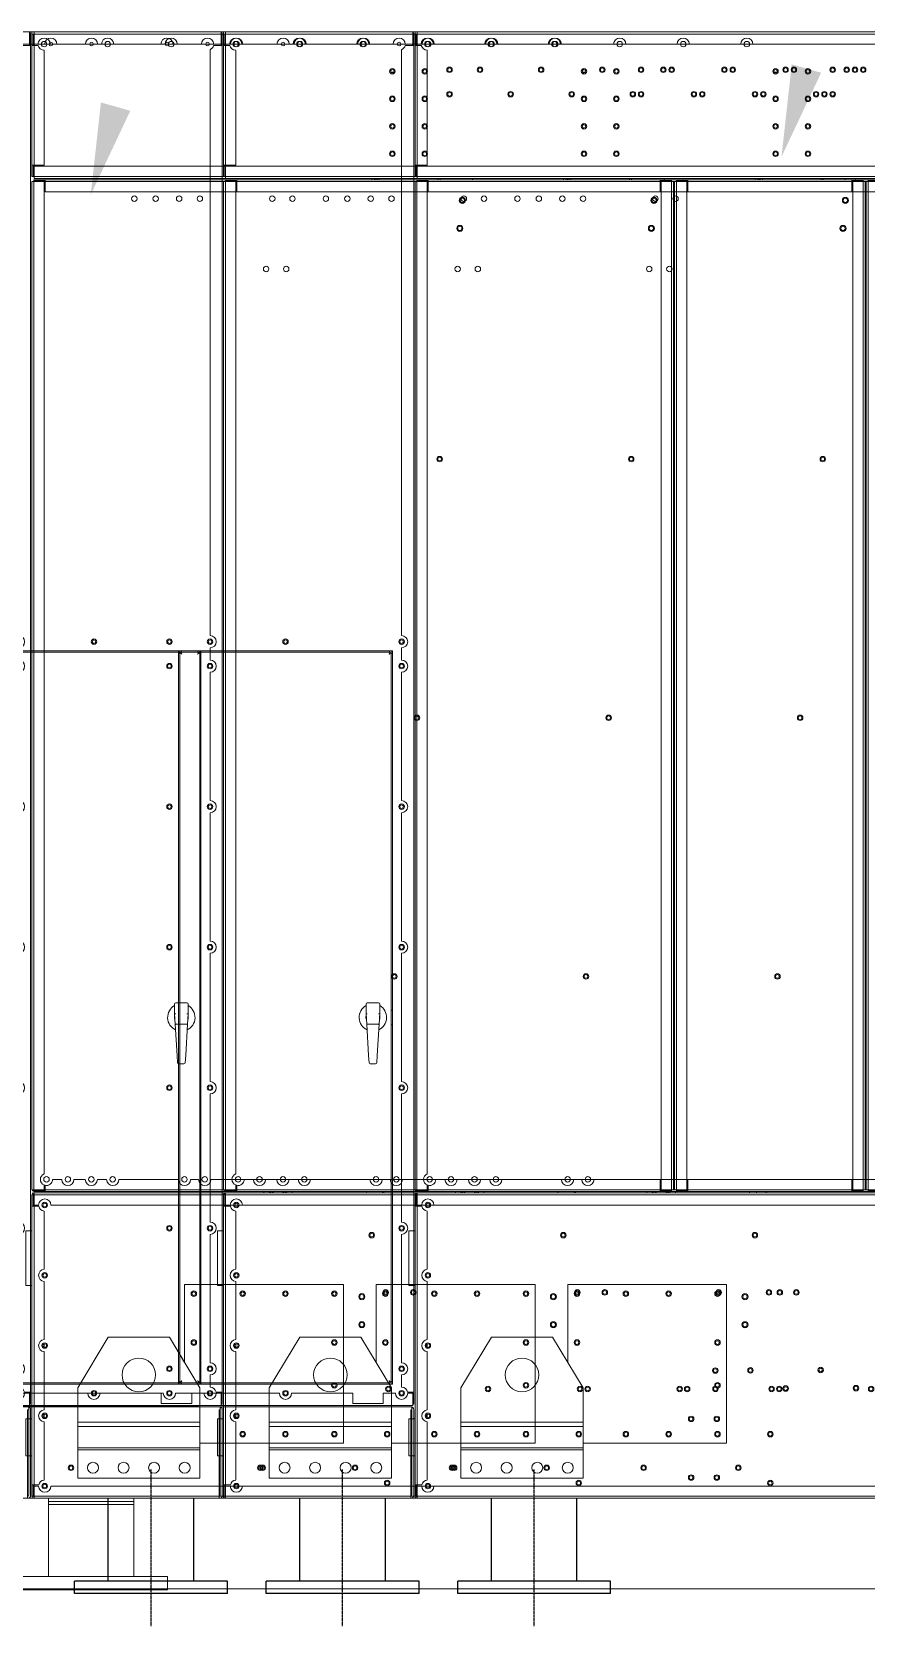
# Model space of a CAD drawing. Header units: millimetres. Extents: x -662756 to 31653, y -141394 to 22156.
# Drawn here: x -654256 to -652890, y -135669 to -133060 of the extents above; entities that cross this region are included whole.
import ezdxf

# ---------------------------------------------------------------- set-up
doc = ezdxf.new("R2010")
doc.units = ezdxf.units.MM
doc.linetypes.add('CENTER', pattern=[2, 1.25, -0.25, 0.25, -0.25])
for name, color, linetype in [('1', 1, 'CENTER'), ('3', 7, 'Continuous'), ('냉각탑_dim', 1, 'Continuous')]:
    doc.layers.add(name, color=color, linetype=linetype)

# ---------------------------------------------------------------- blocks, each defined once
blk = doc.blocks.new('1')
at = {"color": 0, "lineweight": 20}
for p, q in [((12838.8, 11343.8), (11838.8, 11343.8)), ((12842.3, 11343.8), (12838.8, 11343.8)), ((12838.8, 11340.3), (12838.8, 11343.8)), ((12831.8, 8943.8), (11838.8, 8943.8)), ((18438.8, 8795.5), (11138.8, 8795.5))]:
    blk.add_line(p, q, dxfattribs=at)
at = {"color": 7, "lineweight": 20}
for p, q in [((11840.5, 11343.8), (12835.1, 11343.8)), ((12842.3, 11343.8), (14935.3, 11343.8)), ((12842.3, 11340.3), (14935.3, 11340.3)), ((14935.3, 11323.8), (13391.8, 11323.8)), ((12816.8, 11314.6), (12816.8, 10355.8)), ((12836.8, 11321.8), (12836.8, 9117.8)), ((14935.3, 11123.8), (12842.3, 11123.8)), ((12838.8, 9448.9), (12838.8, 11098.7)), ((12841.9, 9448.9), (12841.9, 11098.7)), ((14935.3, 11107.3), (12842.3, 11107.3)), ((14935.3, 11103.8), (12842.3, 11103.8)), ((12858.8, 11098.7), (12858.8, 9475)), ((12860.4, 11101.8), (13867.2, 11101.8)), ((12860.4, 11098.7), (13867.2, 11098.7)), ((13868.8, 11098.7), (13868.8, 9448.9)), ((13885.7, 11098.7), (13885.7, 9448.9)), ((13888.8, 11098.7), (13888.8, 9448.9)), ((13890.8, 11098.7), (13890.8, 9448.9)), ((13893.9, 11098.7), (13893.9, 9448.9)), ((13910.8, 9448.9), (13910.8, 11098.7)), ((14917.2, 11101.8), (13912.4, 11101.8)), ((14917.2, 11098.7), (13912.4, 11098.7)), ((12860.4, 11081.8), (13867.2, 11081.8)), ((12451.8, 10330.8), (12451.8, 9130.8)), ((12453.8, 9134.5), (12453.8, 10327.1)), ((12799.8, 10327.1), (12799.8, 9134.5)), ((12801.8, 10330.8), (12801.8, 9130.8)), ((13867.2, 9448.9), (12860.4, 9448.9)), ((13867.2, 9445.8), (12860.4, 9445.8)), ((14917.2, 9465.8), (13912.4, 9465.8)), ((13912.4, 9448.9), (14917.2, 9448.9)), ((13912.4, 9445.8), (14917.2, 9445.8)), ((12842.3, 9443.8), (14935.3, 9443.8)), ((12842.3, 9440.3), (14935.3, 9440.3)), ((14907.8, 9423.8), (12869.8, 9423.8)), ((12835.1, 9095.8), (11840.5, 9095.8)), ((12831.6, 9093.8), (11844, 9093.8)), ((12869.8, 8963.8), (14907.8, 8963.8)), ((12814.8, 8943.8), (12125.8, 8943.8)), ((14935.3, 8947.3), (12842.3, 8947.3)), ((14935.3, 8943.8), (12842.3, 8943.8))]:
    blk.add_line(p, q, dxfattribs=at)
at = {"color": 7, "lineweight": 20, "ltscale": 0.141667}
for p, q in [((12062.8, 11323.8), (12232.8, 11323.8)), ((12252.8, 11323.8), (12422.8, 11323.8)), ((12442.8, 11323.8), (12612.8, 11323.8)), ((12632.8, 11323.8), (12802.8, 11323.8)), ((12616.8, 9115.8), (12446.8, 9115.8))]:
    blk.add_line(p, q, dxfattribs=at)
at = {"color": 7, "lineweight": 20, "ltscale": 0.01025}
blk.add_line((12822.8, 11323.8), (12835.1, 11323.8), dxfattribs=at)
at = {"color": 7, "lineweight": 20, "ltscale": 0.001667}
for p, q in [((12834.8, 11321.8), (12834.8, 11323.8)), ((12760.6, 9736.7), (12758.6, 9736.6)), ((12779, 9736.7), (12781, 9736.6)), ((12799.8, 9742.6), (12801.8, 9742.6)), ((12801.8, 9719), (12799.8, 9719)), ((12834.8, 9115.8), (12834.8, 9117.8)), ((12836.8, 9117.8), (12834.8, 9117.8))]:
    blk.add_line(p, q, dxfattribs=at)
at = {"color": 7, "lineweight": 20, "ltscale": 0.002833}
for p, q in [((12835.1, 11343.8), (12835.1, 11340.4)), ((12833.4, 11321.8), (12836.8, 11321.8)), ((12833.4, 9117.8), (12836.8, 9117.8)), ((12835.1, 9095.8), (12835.1, 9099.2))]:
    blk.add_line(p, q, dxfattribs=at)
at = {"color": 7, "lineweight": 20, "ltscale": 0.000482551}
blk.add_line((12835.1, 11342.7), (12835.5, 11343.1), dxfattribs=at)
at = {"color": 7, "lineweight": 20, "ltscale": 0.001417}
for p, q in [((12836.8, 11341.8), (12835.1, 11341.8)), ((12836.8, 11340.9), (12835.1, 11340.9)), ((12836.8, 9098.7), (12835.1, 9098.7)), ((12836.8, 9097.8), (12835.1, 9097.8))]:
    blk.add_line(p, q, dxfattribs=at)
at = {"color": 7, "lineweight": 20, "ltscale": 0.013833}
for p, q in [((12835.1, 11340.4), (12835.1, 11323.8)), ((12736.8, 9115.8), (12736.8, 9099.2)), ((12786.8, 9115.8), (12786.8, 9099.2)), ((12835.1, 9115.8), (12835.1, 9099.2))]:
    blk.add_line(p, q, dxfattribs=at)
at = {"color": 7, "lineweight": 20, "ltscale": 0.00075}
for p, q in [((12836.8, 11340.9), (12836.8, 11341.8)), ((12455.8, 10328.8), (12456.7, 10328.8)), ((12796.9, 10328.8), (12797.8, 10328.8)), ((12456.7, 9132.8), (12455.8, 9132.8)), ((12797.8, 9132.8), (12796.9, 9132.8)), ((12836.8, 9098.7), (12836.8, 9097.8))]:
    blk.add_line(p, q, dxfattribs=at)
at = {"color": 7, "lineweight": 20, "ltscale": 0.015917}
for p, q in [((12836.8, 11340.9), (12836.8, 11321.8)), ((12836.8, 9117.8), (12836.8, 9098.7))]:
    blk.add_line(p, q, dxfattribs=at)
at = {"color": 7, "lineweight": 20, "ltscale": 0.001111}
for p, q in [((12840.8, 11340.3), (12838.8, 11340.3)), ((12842.3, 11323.8), (12842.3, 11321.8)), ((12842.3, 11125.8), (12842.3, 11123.8)), ((12838.8, 11107.3), (12840.8, 11107.3)), ((13395.3, 11103.8), (13395.3, 11101.8)), ((13399.8, 11101.8), (13399.8, 11103.8)), ((13401.8, 11101.8), (13401.8, 11103.8)), ((13403.8, 11103.8), (13403.8, 11101.8)), ((13407.3, 11103.8), (13407.3, 11101.8)), ((13503.3, 11103.8), (13503.3, 11101.8)), ((13506.8, 11103.8), (13506.8, 11101.8)), ((12840.8, 9440.3), (12838.8, 9440.3)), ((12842.3, 9423.8), (12842.3, 9421.8)), ((12842.3, 8965.8), (12842.3, 8963.8)), ((12838.8, 8947.3), (12840.8, 8947.3))]:
    blk.add_line(p, q, dxfattribs=at)
at = {"color": 7, "lineweight": 20, "ltscale": 0.010278}
for p, q in [((12838.8, 11340.3), (12838.8, 11321.8)), ((12840.8, 11321.8), (12840.8, 11340.3)), ((12838.8, 11125.8), (12838.8, 11107.3)), ((12840.8, 11107.3), (12840.8, 11125.8)), ((12860.4, 11101.8), (12841.9, 11101.8)), ((12841.9, 11100.2), (12860.4, 11100.2)), ((12841.9, 11098.7), (12860.4, 11098.7)), ((13885.7, 11101.8), (13867.2, 11101.8)), ((13867.2, 11100.2), (13885.7, 11100.2)), ((13867.2, 11098.7), (13885.7, 11098.7)), ((13912.4, 11101.8), (13893.9, 11101.8)), ((13893.9, 11100.2), (13912.4, 11100.2)), ((13893.9, 11098.7), (13912.4, 11098.7)), ((12860.4, 9447.4), (12841.9, 9447.4)), ((12841.9, 9445.8), (12860.4, 9445.8)), ((13885.7, 9447.4), (13867.2, 9447.4)), ((13867.2, 9445.8), (13885.7, 9445.8)), ((13912.4, 9447.4), (13893.9, 9447.4)), ((13893.9, 9445.8), (13912.4, 9445.8)), ((12838.8, 9440.3), (12838.8, 9421.8)), ((12840.8, 9421.8), (12840.8, 9440.3)), ((12838.8, 8965.8), (12838.8, 8947.3)), ((12840.8, 8947.3), (12840.8, 8965.8))]:
    blk.add_line(p, q, dxfattribs=at)
at = {"color": 7, "lineweight": 20, "ltscale": 0.000833333}
for p, q in [((12842.3, 11340.3), (12840.8, 11340.3)), ((12842.3, 11107.3), (12840.8, 11107.3)), ((12841.9, 11098.7), (12841.9, 11100.2)), ((13885.7, 11098.7), (13885.7, 11100.2)), ((13893.9, 11098.7), (13893.9, 11100.2)), ((12841.9, 9448.9), (12841.9, 9447.4)), ((13885.7, 9448.9), (13885.7, 9447.4)), ((13893.9, 9448.9), (13893.9, 9447.4)), ((12842.3, 9440.3), (12840.8, 9440.3)), ((12842.3, 8947.3), (12840.8, 8947.3))]:
    blk.add_line(p, q, dxfattribs=at)
at = {"color": 7, "lineweight": 20, "ltscale": 0.001944}
for p, q in [((12842.3, 11340.3), (12842.3, 11343.8)), ((12838.8, 11321.8), (12842.3, 11321.8)), ((12838.8, 11125.8), (12842.3, 11125.8)), ((12842.3, 11107.3), (12842.3, 11103.8)), ((12838.8, 9421.8), (12842.3, 9421.8)), ((12842.3, 9440.3), (12842.3, 9443.8)), ((12838.8, 8965.8), (12842.3, 8965.8)), ((12842.3, 8947.3), (12842.3, 8943.8))]:
    blk.add_line(p, q, dxfattribs=at)
at = {"color": 7, "lineweight": 20, "ltscale": 0.009167}
for p, q in [((12842.3, 11340.3), (12842.3, 11323.8)), ((12858.8, 11125.8), (12842.3, 11125.8)), ((12842.3, 11123.8), (12842.3, 11107.3)), ((12842.3, 9440.3), (12842.3, 9423.8)), ((12842.3, 8963.8), (12842.3, 8947.3))]:
    blk.add_line(p, q, dxfattribs=at)
at = {"color": 7, "lineweight": 20, "ltscale": 0.003611}
blk.add_line((12848.8, 11323.8), (12842.3, 11323.8), dxfattribs=at)
at = {"color": 7, "lineweight": 20, "ltscale": 0.046667}
for p, q in [((12952.8, 11323.8), (12868.8, 11323.8)), ((13056.8, 11323.8), (12972.8, 11323.8)), ((13267.8, 11323.8), (13183.8, 11323.8)), ((13371.8, 11323.8), (13287.8, 11323.8))]:
    blk.add_line(p, q, dxfattribs=at)
at = {"color": 7, "lineweight": 20, "ltscale": 0.048333}
blk.add_line((13163.8, 11323.8), (13076.8, 11323.8), dxfattribs=at)
at = {"color": 7, "lineweight": 20, "ltscale": 0.009002}
blk.add_line((12822.6, 11321.8), (12833.4, 11321.8), dxfattribs=at)
at = {"color": 7, "lineweight": 20, "ltscale": 0.000256317}
blk.add_line((12836.8, 11321.8), (12836.5, 11321.8), dxfattribs=at)
at = {"color": 7, "lineweight": 20, "ltscale": 0.108889}
for p, q in [((12838.8, 11321.8), (12838.8, 11125.8)), ((12842.3, 11321.8), (12842.3, 11125.8))]:
    blk.add_line(p, q, dxfattribs=at)
at = {"color": 7, "lineweight": 20, "ltscale": 0.003723}
blk.add_line((12842.3, 11321.8), (12849, 11321.8), dxfattribs=at)
at = {"color": 7, "lineweight": 20, "ltscale": 0.104444}
blk.add_line((12858.8, 11125.8), (12858.8, 11313.8), dxfattribs=at)
at = {"color": 7, "lineweight": 20, "ltscale": 0.002887}
blk.add_line((13431.4, 11277.8), (13426.2, 11277.8), dxfattribs=at)
at = {"color": 7, "lineweight": 20, "ltscale": 0.001722}
for p, q in [((12841.9, 11098.7), (12838.8, 11098.7)), ((12860.4, 11098.7), (12860.4, 11101.8)), ((13867.2, 11098.7), (13867.2, 11101.8)), ((13885.7, 11098.7), (13888.8, 11098.7)), ((13890.8, 11098.7), (13893.9, 11098.7)), ((13912.4, 11101.8), (13912.4, 11098.7)), ((12841.9, 9448.9), (12838.8, 9448.9)), ((12860.4, 9448.9), (12860.4, 9445.8)), ((13867.2, 9448.9), (13867.2, 9445.8)), ((13885.7, 9448.9), (13888.8, 9448.9)), ((13890.8, 9448.9), (13893.9, 9448.9)), ((13912.4, 9445.8), (13912.4, 9448.9))]:
    blk.add_line(p, q, dxfattribs=at)
at = {"color": 7, "lineweight": 20, "ltscale": 0.000888889}
for p, q in [((12841.9, 11101.8), (12841.9, 11100.2)), ((13885.7, 11100.2), (13885.7, 11101.8)), ((13893.9, 11101.8), (13893.9, 11100.2)), ((12841.9, 9447.4), (12841.9, 9445.8)), ((12860.4, 9448.9), (12858.8, 9448.9)), ((13868.8, 9448.9), (13867.2, 9448.9)), ((13885.7, 9445.8), (13885.7, 9447.4)), ((13893.9, 9447.4), (13893.9, 9445.8)), ((13912.4, 9448.9), (13910.8, 9448.9))]:
    blk.add_line(p, q, dxfattribs=at)
at = {"color": 7, "lineweight": 20, "ltscale": 0.009389}
for p, q in [((12858.8, 11098.7), (12841.9, 11098.7)), ((12860.4, 11098.7), (12860.4, 11081.8)), ((13867.2, 11081.8), (13867.2, 11098.7)), ((13885.7, 11098.7), (13868.8, 11098.7)), ((13910.8, 11098.7), (13893.9, 11098.7)), ((13912.4, 11081.8), (13912.4, 11098.7)), ((12841.9, 9448.9), (12858.8, 9448.9)), ((13867.2, 9448.9), (13867.2, 9465.8)), ((13868.8, 9448.9), (13885.7, 9448.9)), ((13910.8, 9448.9), (13893.9, 9448.9)), ((13912.4, 9465.8), (13912.4, 9448.9))]:
    blk.add_line(p, q, dxfattribs=at)
at = {"color": 7, "lineweight": 20, "ltscale": 0.001115}
for p, q in [((13559.9, 11101.8), (13560, 11103.8)), ((14170, 11103.8), (14169.9, 11101.8)), ((14169.9, 11101.8), (14170, 11103.8)), ((13386, 9443.8), (13386.2, 9445.8)), ((13412.6, 9443.8), (13412.8, 9445.8)), ((13414.8, 9443.8), (13415, 9445.8)), ((14025, 9445.8), (14024.8, 9443.8)), ((14024.8, 9443.8), (14025, 9445.8))]:
    blk.add_line(p, q, dxfattribs=at)
at = {"color": 7, "lineweight": 20, "ltscale": 0.483602}
blk.add_line((13912.4, 11081.8), (14782.9, 11081.8), dxfattribs=at)
at = {"color": 7, "lineweight": 20, "ltscale": 0.016667}
for p, q in [((12816.8, 10335.8), (12816.8, 10315.8)), ((12816.8, 9145.8), (12816.8, 9125.8)), ((12806.8, 9115.8), (12786.8, 9115.8))]:
    blk.add_line(p, q, dxfattribs=at)
at = {"color": 7, "lineweight": 20, "ltscale": 0.291667}
for p, q in [((12801.8, 10330.8), (12451.8, 10330.8)), ((12801.8, 9130.8), (12451.8, 9130.8))]:
    blk.add_line(p, q, dxfattribs=at)
at = {"color": 7, "lineweight": 20, "ltscale": 0.001167}
for p, q in [((12452.4, 10327.1), (12453.8, 10327.1)), ((12452.4, 10327.1), (12453.8, 10327.1)), ((12456.7, 10328.8), (12456.7, 10330.2)), ((12796.9, 10328.8), (12796.9, 10330.2)), ((12799.8, 10327.1), (12801.2, 10327.1)), ((12452.4, 9134.5), (12453.8, 9134.5)), ((12456.7, 9132.8), (12456.7, 9131.4)), ((12796.9, 9132.8), (12796.9, 9131.4)), ((12799.8, 9134.5), (12801.2, 9134.5)), ((12801.2, 9134.5), (12799.8, 9134.5))]:
    blk.add_line(p, q, dxfattribs=at)
at = {"color": 7, "lineweight": 20, "ltscale": 0.003085}
blk.add_line((12453.8, 10327.1), (12453.8, 10330.8), dxfattribs=at)
at = {"color": 7, "lineweight": 20, "ltscale": 0.001126}
for p, q in [((12453.8, 10327.1), (12455.2, 10327.1)), ((12799.8, 10327.1), (12798.5, 10327.1)), ((12453.8, 9134.5), (12455.2, 9134.5)), ((12799.8, 9134.5), (12798.5, 9134.5))]:
    blk.add_line(p, q, dxfattribs=at)
at = {"color": 7, "lineweight": 20, "ltscale": 0.001004}
for p, q in [((12456.4, 10327.1), (12455.2, 10327.1)), ((12797.3, 10327.1), (12798.5, 10327.1)), ((12456.4, 9134.5), (12455.2, 9134.5)), ((12797.3, 9134.5), (12798.5, 9134.5))]:
    blk.add_line(p, q, dxfattribs=at)
at = {"color": 7, "lineweight": 20, "ltscale": 0.000829859}
for p, q in [((12455.8, 10327.8), (12455.8, 10328.8)), ((12797.8, 10327.8), (12797.8, 10328.8)), ((12455.8, 9133.8), (12455.8, 9132.8)), ((12797.8, 9133.8), (12797.8, 9132.8))]:
    blk.add_line(p, q, dxfattribs=at)
at = {"color": 7, "lineweight": 20, "ltscale": 0.000586808}
for p, q in [((12455.8, 10327.8), (12455.8, 10327.1)), ((12797.8, 10327.8), (12797.8, 10327.1)), ((12455.8, 9133.8), (12455.8, 9134.5)), ((12797.8, 9133.8), (12797.8, 9134.5))]:
    blk.add_line(p, q, dxfattribs=at)
at = {"color": 7, "lineweight": 20, "ltscale": 0.000500028}
for p, q in [((12456.7, 10330.2), (12456.7, 10330.8)), ((12796.9, 10330.2), (12796.9, 10330.8))]:
    blk.add_line(p, q, dxfattribs=at)
at = {"color": 7, "lineweight": 20, "ltscale": 0.2835}
for p, q in [((12456.7, 10328.8), (12796.9, 10328.8)), ((12796.9, 9132.8), (12456.7, 9132.8))]:
    blk.add_line(p, q, dxfattribs=at)
at = {"color": 7, "lineweight": 20, "ltscale": 0.003083}
for p, q in [((12799.8, 10327.1), (12799.8, 10330.8)), ((12799.8, 9130.8), (12799.8, 9134.5))]:
    blk.add_line(p, q, dxfattribs=at)
at = {"color": 7, "lineweight": 20, "ltscale": 0.175}
for p, q in [((12816.8, 10295.8), (12816.8, 10085.8)), ((12816.8, 10065.8), (12816.8, 9855.8)), ((12816.8, 9835.8), (12816.8, 9625.8)), ((12816.8, 9605.8), (12816.8, 9395.8)), ((12816.8, 9375.8), (12816.8, 9165.8))]:
    blk.add_line(p, q, dxfattribs=at)
at = {"color": 7, "lineweight": 20, "ltscale": 0.013333}
for p, q in [((12758.6, 9752.6), (12758.6, 9736.6)), ((12781, 9752.6), (12781, 9736.6))]:
    blk.add_line(p, q, dxfattribs=at)
at = {"color": 7, "lineweight": 20, "ltscale": 0.014238}
for p, q in [((12758.6, 9736.6), (12759.7, 9719.6)), ((12781, 9736.6), (12780, 9719.6))]:
    blk.add_line(p, q, dxfattribs=at)
at = {"color": 7, "lineweight": 20, "ltscale": 0.015333}
blk.add_line((12779, 9754.6), (12760.6, 9754.6), dxfattribs=at)
at = {"color": 7, "lineweight": 20, "ltscale": 0.042369}
for p, q in [((12759.7, 9719.6), (12762.8, 9668.8)), ((12780, 9719.6), (12776.9, 9668.8))]:
    blk.add_line(p, q, dxfattribs=at)
at = {"color": 7, "lineweight": 20, "ltscale": 0.013602}
blk.add_line((12778, 9719.6), (12761.7, 9719.6), dxfattribs=at)
at = {"color": 7, "lineweight": 20, "ltscale": 0.010118}
for p, q in [((12763.5, 9656.7), (12762.8, 9668.8)), ((12776.1, 9656.7), (12776.9, 9668.8))]:
    blk.add_line(p, q, dxfattribs=at)
at = {"color": 7, "lineweight": 20, "ltscale": 0.007198}
blk.add_line((12765.5, 9654.8), (12774.1, 9654.8), dxfattribs=at)
at = {"color": 7, "lineweight": 20, "ltscale": 0.004279}
for p, q in [((12858.8, 9456.6), (12858.8, 9448.9)), ((12842.3, 9421.8), (12850, 9421.8)), ((12842.3, 8965.8), (12850, 8965.8))]:
    blk.add_line(p, q, dxfattribs=at)
at = {"color": 7, "lineweight": 20, "ltscale": 0.003985}
blk.add_line((12860.4, 9456.1), (12860.4, 9448.9), dxfattribs=at)
at = {"color": 7, "lineweight": 20, "ltscale": 0.008333}
for p, q in [((12872.7, 9465.8), (12887.7, 9465.8)), ((12946.1, 9465.8), (12961.1, 9465.8))]:
    blk.add_line(p, q, dxfattribs=at)
at = {"color": 7, "lineweight": 20, "ltscale": 0.010222}
blk.add_line((12907.7, 9465.8), (12926.1, 9465.8), dxfattribs=at)
at = {"color": 7, "lineweight": 20, "ltscale": 0.054101}
blk.add_line((12981.1, 9465.8), (13078.5, 9465.8), dxfattribs=at)
at = {"color": 7, "lineweight": 20, "ltscale": 0.007333}
blk.add_line((13098.5, 9465.8), (13111.7, 9465.8), dxfattribs=at)
at = {"color": 7, "lineweight": 20, "ltscale": 0.408607}
blk.add_line((13131.7, 9465.8), (13867.2, 9465.8), dxfattribs=at)
at = {"color": 7, "lineweight": 20, "ltscale": 0.253333}
for p, q in [((12838.8, 9421.8), (12838.8, 8965.8)), ((12842.3, 9421.8), (12842.3, 8965.8))]:
    blk.add_line(p, q, dxfattribs=at)
at = {"color": 7, "lineweight": 20, "ltscale": 0.004167}
for p, q in [((12849.8, 9423.8), (12842.3, 9423.8)), ((12842.3, 8963.8), (12849.8, 8963.8)), ((12239, 8933.8), (12239, 8938.8)), ((12378.7, 8933.8), (12378.7, 8938.8))]:
    blk.add_line(p, q, dxfattribs=at)
at = {"color": 7, "lineweight": 20, "ltscale": 0.052833}
for p, q in [((12858.8, 9318.8), (12858.8, 9413.9)), ((12858.8, 9203.8), (12858.8, 9298.9)), ((12858.8, 9088.8), (12858.8, 9183.9)), ((12858.8, 8973.8), (12858.8, 9068.9))]:
    blk.add_line(p, q, dxfattribs=at)
at = {"color": 7, "lineweight": 20, "ltscale": 0.02475}
for p, q in [((12828.8, 9336.8), (12828.8, 9381.4)), ((12828.8, 9292.3), (12828.8, 9336.8))]:
    blk.add_line(p, q, dxfattribs=at)
at = {"color": 7, "lineweight": 20, "ltscale": 0.005555}
for p, q in [((12828.8, 9381.4), (12838.8, 9381.4)), ((12828.8, 9292.3), (12838.8, 9292.3)), ((12828.8, 9074.1), (12838.8, 9074.1)), ((12828.8, 9013.6), (12838.8, 9013.6))]:
    blk.add_line(p, q, dxfattribs=at)
at = {"color": 7, "lineweight": 20, "ltscale": 0.144444}
for p, q in [((13088.8, 9293.8), (13348.8, 9293.8)), ((13088.8, 9293.8), (13088.8, 9166.3)), ((13348.8, 9033.8), (13348.8, 9293.8)), ((13348.8, 9033.8), (13113.8, 9033.8))]:
    blk.add_line(p, q, dxfattribs=at)
at = {"color": 7, "lineweight": 20, "ltscale": 1.31036e-06}
blk.add_line((13373.8, 9273.8), (13373.8, 9273.8), dxfattribs=at)
at = {"color": 7, "lineweight": 20, "ltscale": 1.31073e-06}
blk.add_line((13373.8, 9227.8), (13373.8, 9227.8), dxfattribs=at)
at = {"color": 7, "lineweight": 20, "ltscale": 0.003143}
for p, q in [((12858.8, 9196.6), (12858.8, 9191)), ((12858.8, 9081.6), (12858.8, 9076))]:
    blk.add_line(p, q, dxfattribs=at)
at = {"color": 7, "lineweight": 20, "ltscale": 0.053832}
for p, q in [((12963.8, 9207.8), (12913.8, 9124.8)), ((13063.8, 9207.8), (13113.8, 9124.8))]:
    blk.add_line(p, q, dxfattribs=at)
at = {"color": 7, "lineweight": 20, "ltscale": 0.055556}
blk.add_line((13063.8, 9207.8), (12963.8, 9207.8), dxfattribs=at)
at = {"color": 7, "lineweight": 20, "ltscale": 0.026916}
blk.add_line((13063.8, 9207.8), (13088.8, 9166.3), dxfattribs=at)
at = {"color": 7, "lineweight": 20, "ltscale": 0.003082}
blk.add_line((12453.8, 9130.8), (12453.8, 9134.5), dxfattribs=at)
at = {"color": 7, "lineweight": 20, "ltscale": 0.406667}
blk.add_line((12426.8, 9115.8), (11938.8, 9115.8), dxfattribs=at)
at = {"color": 7, "lineweight": 20, "ltscale": 0.000499975}
for p, q in [((12456.7, 9131.4), (12456.7, 9130.8)), ((12796.9, 9131.4), (12796.9, 9130.8))]:
    blk.add_line(p, q, dxfattribs=at)
at = {"color": 7, "lineweight": 20, "ltscale": 0.083333}
blk.add_line((12736.8, 9115.8), (12636.8, 9115.8), dxfattribs=at)
at = {"color": 7, "lineweight": 20, "ltscale": 0.005668}
blk.add_line((12826.6, 9117.8), (12833.4, 9117.8), dxfattribs=at)
at = {"color": 7, "lineweight": 20, "ltscale": 0.006917}
blk.add_line((12835.1, 9115.8), (12826.8, 9115.8), dxfattribs=at)
at = {"color": 7, "lineweight": 20, "ltscale": 0.031187}
blk.add_line((12913.8, 9068.7), (12913.8, 9124.8), dxfattribs=at)
at = {"color": 7, "lineweight": 20, "ltscale": 0.004095}
blk.add_line((13113.8, 9022.9), (13113.8, 9124.8), dxfattribs=at)
at = {"color": 7, "lineweight": 20, "ltscale": 0.254167}
blk.add_line((12483.8, 9095.4), (12178.8, 9095.4), dxfattribs=at)
at = {"color": 7, "lineweight": 20, "ltscale": 0.000333513}
for p, q in [((12238.9, 9095.4), (12238.9, 9095.8)), ((12378.7, 9095.4), (12378.7, 9095.8))]:
    blk.add_line(p, q, dxfattribs=at)
at = {"color": 7, "lineweight": 20, "ltscale": 0.001333}
blk.add_line((12483.8, 9095.4), (12483.8, 9093.8), dxfattribs=at)
at = {"color": 7, "lineweight": 20, "ltscale": 0.041667}
blk.add_line((12786.8, 9099.2), (12736.8, 9099.2), dxfattribs=at)
at = {"color": 7, "lineweight": 20, "ltscale": 0.0015}
for p, q in [((12833.6, 9088.6), (12831.8, 9088.6)), ((12831.8, 9088.6), (12833.6, 9088.6))]:
    blk.add_line(p, q, dxfattribs=at)
at = {"color": 7, "lineweight": 20, "ltscale": 0.116333}
for p, q in [((12831.8, 8949), (12831.8, 9088.6)), ((12833.6, 9088.6), (12833.6, 8949)), ((12836.8, 8949), (12836.8, 9088.6))]:
    blk.add_line(p, q, dxfattribs=at)
at = {"color": 7, "lineweight": 20, "ltscale": 0.001467}
blk.add_line((12833.6, 9091.4), (12834.6, 9092.8), dxfattribs=at)
at = {"color": 7, "lineweight": 20, "ltscale": 0.002998}
blk.add_line((12833.6, 9092.2), (12833.6, 9088.6), dxfattribs=at)
at = {"color": 7, "lineweight": 20, "ltscale": 0.016806}
for p, q in [((12828.8, 9043.8), (12828.8, 9074.1)), ((12828.8, 9013.6), (12828.8, 9043.8))]:
    blk.add_line(p, q, dxfattribs=at)
at = {"color": 7, "lineweight": 20, "ltscale": 0.003919}
blk.add_line((12913.8, 9061.6), (12913.8, 9068.7), dxfattribs=at)
at = {"color": 7, "lineweight": 20, "ltscale": 0.097222}
for p, q in [((13113.8, 9068.7), (12913.8, 9068.7)), ((13113.8, 9061.6), (12913.8, 9061.6))]:
    blk.add_line(p, q, dxfattribs=at)
at = {"color": 7, "lineweight": 20, "ltscale": 0.019545}
blk.add_line((12913.8, 9026.4), (12913.8, 9061.6), dxfattribs=at)
at = {"color": 7, "lineweight": 20, "ltscale": 0.001959}
for p, q in [((12913.8, 9022.9), (12913.8, 9026.4)), ((13113.8, 9026.4), (13113.8, 9022.9))]:
    blk.add_line(p, q, dxfattribs=at)
at = {"color": 7, "lineweight": 20, "ltscale": 0.111111}
for p, q in [((13113.8, 9026.4), (12913.8, 9026.4)), ((13113.8, 9022.9), (12913.8, 9022.9)), ((12913.8, 8976.8), (13113.8, 8976.8))]:
    blk.add_line(p, q, dxfattribs=at)
at = {"color": 7, "lineweight": 20, "ltscale": 0.025612}
for p, q in [((12913.8, 9022.9), (12913.8, 8976.8)), ((13113.8, 9022.9), (13113.8, 8976.8))]:
    blk.add_line(p, q, dxfattribs=at)
at = {"color": 7, "lineweight": 20, "ltscale": 0.09425}
blk.add_line((12238.9, 8943.8), (12125.8, 8943.8), dxfattribs=at)
at = {"color": 7, "lineweight": 20, "ltscale": 0.004168}
for p, q in [((12238.9, 8938.8), (12238.9, 8943.8)), ((12378.7, 8938.8), (12378.7, 8943.8))]:
    blk.add_line(p, q, dxfattribs=at)
at = {"color": 7, "lineweight": 20, "ltscale": 0.1165}
blk.add_line((12238.9, 8938.8), (12378.7, 8938.8), dxfattribs=at)
at = {"color": 7, "lineweight": 20, "ltscale": 0.030302}
blk.add_line((12239, 8933.8), (12275.3, 8933.8), dxfattribs=at)
at = {"lineweight": 5}
for p, q in [((12239, 8933.8), (12239, 8816.1)), ((12378.7, 8933.8), (12378.7, 8816.1))]:
    blk.add_line(p, q, dxfattribs=at)
at = {"color": 7, "lineweight": 20, "ltscale": 0.086115}
blk.add_line((12275.3, 8933.8), (12378.7, 8933.8), dxfattribs=at)
at = {"color": 7, "lineweight": 20, "ltscale": 0.363416}
blk.add_line((12814.8, 8943.8), (12378.7, 8943.8), dxfattribs=at)
at = {"color": 7, "lineweight": 20, "ltscale": 0.014167}
for p, q in [((12831.8, 8943.8), (12814.8, 8943.8)), ((12814.8, 8943.8), (12842.3, 8943.8))]:
    blk.add_line(p, q, dxfattribs=at)
at = {"color": 7, "lineweight": 20, "ltscale": 0.012333}
blk.add_line((12816.8, 8943.8), (12831.6, 8943.8), dxfattribs=at)
at = {"color": 7, "lineweight": 20, "ltscale": 0.004333}
blk.add_line((12831.8, 8943.8), (12831.8, 8949), dxfattribs=at)
at = {"color": 7, "lineweight": 20, "ltscale": 0.224453}
for p, q in [((12183.8, 8816.1), (12433.8, 8816.1)), ((12183.8, 8794.1), (12433.8, 8794.1))]:
    blk.add_line(p, q, dxfattribs=at)
at = {"color": 7, "lineweight": 20, "ltscale": 0.018333}
blk.add_line((12433.8, 8794.1), (12433.8, 8816.1), dxfattribs=at)
at = {"color": 7, "lineweight": 20}
for centre, radius in [((12242.8, 11323.8), 3), ((12432.8, 11323.8), 3), ((12622.8, 11323.8), 3), ((12812.8, 11323.8), 3), ((12858.8, 11323.8), 4.5), ((12962.8, 11323.8), 4.5), ((13066.8, 11323.8), 4.5), ((13173.8, 11323.8), 4.5), ((13277.8, 11323.8), 4.5), ((13381.8, 11323.8), 4.5), ((13428.8, 11279.3), 4.5), ((13428.8, 11279.3), 3), ((13481.8, 11279.3), 4.5), ((13481.8, 11279.3), 3), ((13522.3, 11281.8), 4.5), ((13522.3, 11281.8), 3), ((13572.3, 11281.8), 4.5), ((13572.3, 11281.8), 3), ((13672.3, 11281.8), 4.5), ((13672.3, 11281.8), 3), ((13772.3, 11281.8), 4.5), ((13772.3, 11281.8), 3), ((13872.3, 11281.8), 4.5), ((13872.3, 11281.8), 3), ((13972.3, 11281.8), 4.5), ((13972.3, 11281.8), 3), ((14072.3, 11281.8), 4.5), ((14072.3, 11281.8), 3), ((14172.3, 11281.8), 4.5), ((14172.3, 11281.8), 3), ((13522.3, 11241.8), 4.5), ((13622.3, 11241.8), 4.5), ((13722.3, 11241.8), 4.5), ((13822.3, 11241.8), 4.5), ((13922.3, 11241.8), 4.5), ((14022.3, 11241.8), 4.5), ((14122.3, 11241.8), 4.5), ((13428.8, 11234.3), 4.5), ((13428.8, 11234.3), 3), ((13481.8, 11234.3), 4.5), ((13481.8, 11234.3), 3), ((13522.3, 11241.8), 3), ((13622.3, 11241.8), 3), ((13722.3, 11241.8), 3), ((13822.3, 11241.8), 3), ((13922.3, 11241.8), 3), ((14022.3, 11241.8), 3), ((14122.3, 11241.8), 3), ((13428.8, 11189.3), 4.5), ((13481.8, 11189.3), 4.5), ((13428.8, 11189.3), 3), ((13481.8, 11189.3), 3), ((13428.8, 11144.3), 4.5), ((13428.8, 11144.3), 3), ((13481.8, 11144.3), 4.5), ((13481.8, 11144.3), 3), ((13006.4, 11070.8), 4.5), ((13041.4, 11070.8), 4.5), ((13079.8, 11070.8), 4.5), ((13113.8, 11070.8), 4.5), ((13232.2, 11070.8), 4.5), ((13265.2, 11070.8), 4.5), ((13543.2, 11068), 5), ((13543.2, 11068), 3.5), ((13539.2, 11022.2), 5), ((13539.2, 11022.2), 3.5), ((13222.1, 10955.8), 4.5), ((13255.1, 10955.8), 4.5), ((13506.1, 10644.6), 4.5), ((13506.1, 10644.6), 3), ((12436.8, 10345.8), 4.5), ((12436.8, 10345.8), 3), ((12626.8, 10345.8), 4.5), ((12626.8, 10345.8), 3), ((12816.8, 10345.8), 4.5), ((12816.8, 10345.8), 3), ((12436.8, 10305.8), 4.5), ((12436.8, 10305.8), 3), ((12816.8, 10305.8), 4.5), ((12816.8, 10305.8), 3), ((13469.1, 10221.3), 4.5), ((13469.1, 10221.3), 3), ((12436.8, 10075.8), 4.5), ((12436.8, 10075.8), 3), ((12816.8, 10075.8), 4.5), ((12816.8, 10075.8), 3), ((12436.8, 9845.8), 4.5), ((12436.8, 9845.8), 3), ((12816.8, 9845.8), 4.5), ((12816.8, 9845.8), 3), ((13432, 9797.9), 4.5), ((13432, 9797.9), 3), ((12436.8, 9615.8), 4.5), ((12436.8, 9615.8), 3), ((12816.8, 9615.8), 4.5), ((12816.8, 9615.8), 3), ((12862.7, 9465.8), 4.5), ((12897.7, 9465.8), 4.5), ((12936.1, 9465.8), 4.5), ((12971.1, 9465.8), 4.5), ((13088.5, 9465.8), 4.5), ((13121.7, 9465.8), 4.5), ((12859.8, 9423.8), 4.5), ((12859.8, 9423.8), 3), ((12436.8, 9385.8), 4.5), ((12436.8, 9385.8), 3), ((12816.8, 9385.8), 4.5), ((12816.8, 9385.8), 3), ((13395, 9374.5), 4.5), ((13395, 9374.5), 3), ((12859.8, 9308.8), 4.5), ((12859.8, 9308.8), 3), ((13103.8, 9278.8), 4.5), ((13103.8, 9278.8), 3), ((13183.8, 9278.8), 4.5), ((13183.8, 9278.8), 3), ((13253.8, 9278.8), 4.5), ((13253.8, 9278.8), 3), ((13333.8, 9278.8), 4.5), ((13333.8, 9278.8), 3), ((13378.8, 9273.8), 5), ((13378.8, 9273.8), 3.5), ((13417.9, 9280.8), 4.5), ((13417.9, 9280.8), 3), ((13462.9, 9280.8), 4.5), ((13462.9, 9280.8), 3), ((13962.9, 9280.8), 4.5), ((13962.9, 9280.8), 3), ((14062.9, 9280.8), 4.5), ((14062.9, 9280.8), 3), ((13378.8, 9227.8), 5), ((13378.8, 9227.8), 3.5), ((12859.8, 9193.8), 4.5), ((12859.8, 9193.8), 3), ((13103.8, 9198.8), 4.5), ((13103.8, 9198.8), 3), ((13333.8, 9198.8), 4.5), ((13333.8, 9198.8), 3), ((12436.8, 9155.8), 4.5), ((12436.8, 9155.8), 3), ((12816.8, 9155.8), 4.5), ((12816.8, 9155.8), 3), ((13013.8, 9145.8), 27.5), ((14129.8, 9153.8), 4.5), ((13333.8, 9128.8), 4.5), ((13957.3, 9152.9), 4.5), ((13957.3, 9152.9), 3), ((14014.8, 9153.2), 4.5), ((14014.8, 9153.2), 3), ((14129.8, 9153.8), 3), ((12436.8, 9115.8), 4.5), ((12436.8, 9115.8), 3), ((12626.8, 9115.8), 4.5), ((12626.8, 9115.8), 3), ((12816.8, 9115.8), 4.5), ((12816.8, 9115.8), 3), ((13333.8, 9128.8), 3), ((13422.3, 9122.8), 4.5), ((13422.3, 9122.8), 3), ((13585.3, 9122.8), 4.5), ((13585.3, 9122.8), 3), ((13748.3, 9122.8), 4.5), ((13748.3, 9122.8), 3), ((13911.3, 9122.8), 4.5), ((13911.3, 9122.8), 3), ((13957.5, 9122.9), 4.5), ((13957.5, 9122.9), 3), ((14072.5, 9123.5), 4.5), ((14072.5, 9123.5), 3), ((14187.5, 9124.1), 4.5), ((14187.5, 9124.1), 3), ((12859.8, 9078.8), 4.5), ((12859.8, 9078.8), 3), ((13917.8, 9073.8), 4.5), ((13917.8, 9073.8), 3), ((13959.8, 9073.8), 4.5), ((13959.8, 9073.8), 3), ((13183.8, 9048.8), 4.5), ((13183.8, 9048.8), 3), ((13253.8, 9048.8), 4.5), ((13253.8, 9048.8), 3), ((13333.8, 9048.8), 4.5), ((13333.8, 9048.8), 3), ((13420.3, 9048.8), 4.5), ((13420.3, 9048.8), 3), ((12938.8, 8993.8), 9), ((12988.8, 8993.8), 9), ((13038.8, 8993.8), 9), ((13088.8, 8993.8), 9), ((12902.8, 8993.8), 4.5), ((12902.8, 8993.8), 3), ((13212.8, 8993.8), 4.5), ((13212.8, 8993.8), 3), ((13367.8, 8993.8), 4.5), ((13367.8, 8993.8), 3), ((13917.8, 8977.8), 4.5), ((13917.8, 8977.8), 3), ((13959.8, 8977.8), 4.5), ((13959.8, 8977.8), 3), ((12859.8, 8963.8), 4.5), ((12859.8, 8963.8), 3), ((13420.3, 8968.8), 4.5), ((13420.3, 8968.8), 3)]:
    blk.add_circle(centre, radius, dxfattribs=at)
for centre, radius, start, end in [((12242.8, 11323.8), 10, 0, 180), ((12432.8, 11323.8), 10, 0, 180), ((12622.8, 11323.8), 10, 0, 180), ((12812.8, 11323.8), 10, 0, 180), ((12833.4, 11340.4), 3.4, 24.3158, 60), ((12858.8, 11323.8), 10, 0, 180), ((12962.8, 11323.8), 10, 0, 180), ((13066.8, 11323.8), 10, 0, 180), ((13173.8, 11323.8), 10, 0, 180), ((13277.8, 11323.8), 10, 0, 180), ((13381.8, 11323.8), 10, 0, 180), ((13407.3, 11340.3), 3.5, 90, 90.2449), ((12812.8, 11323.8), 10, 293.5782, 348.4628), ((12858.8, 11323.8), 10, 191.5372, 270), ((12816.8, 10345.8), 10, 270, 90), ((12816.8, 10305.8), 10, 270, 90), ((12816.8, 10075.8), 10, 270, 90), ((12816.8, 9845.8), 10, 270, 90), ((12769.8, 9730.8), 22.4, 119.9999, 244.5987), ((12769.8, 9730.8), 11.4, 165.2269, 201.7688), ((12760.6, 9752.6), 2, 90, 180), ((12779, 9752.6), 2, 0, 90), ((12769.8, 9730.8), 22.4, 295.4015, 59.9999), ((12769.8, 9730.8), 11.4, 338.2315, 14.7728), ((12765.5, 9656.8), 2, 183.4978, 270), ((12774.1, 9656.8), 2, 270, 356.5022), ((12816.8, 9615.8), 10, 270, 90), ((12862.7, 9465.8), 10, 113.1047, 246.8953), ((12842.7, 9449.3), 3.5, 186.5624, 256.3805), ((12842.7, 9449.3), 1.5, 195.4662, 236.673), ((12862.7, 9465.8), 10, 256.5609, 0), ((12897.7, 9465.8), 10, 180, 0), ((12936.1, 9465.8), 10, 180, 0), ((12971.1, 9465.8), 10, 180, 0), ((13088.5, 9465.8), 10, 180, 0), ((13121.7, 9465.8), 10, 180, 0), ((13241.6, 9453.8), 25, 198.6635, 203.5788), ((13241.6, 9453.8), 17, 208.0734, 216.0328), ((13241.6, 9453.8), 15, 212.232, 221.8115), ((13241.6, 9453.8), 12.5, 219.7932, 233.1319), ((13241.6, 9453.8), 12.5, 306.8681, 320.2068), ((13241.6, 9453.8), 15, 318.1885, 327.768), ((13241.6, 9453.8), 17, 323.9672, 331.9266), ((13241.6, 9453.8), 25, 336.4218, 341.3365), ((12842.3, 9440.3), 3.5, 90, 180), ((12842.3, 9440.3), 1.5, 90, 180), ((12859.8, 9423.8), 10, 0, 180), ((12859.8, 9423.8), 10, 191.537, 264.2608), ((12877.3, 9440.3), 3.5, 89.755, 90), ((12816.8, 9385.8), 10, 270, 90), ((12859.8, 9308.8), 10, 95.7392, 264.2608), ((12859.8, 9193.8), 10, 95.7392, 264.2608), ((12816.8, 9155.8), 10, 270, 90), ((12436.8, 9115.8), 10, 180, 0), ((12626.8, 9115.8), 10, 180, 0), ((12816.8, 9115.8), 10, 180, 0), ((12816.8, 9115.8), 10, 11.537, 90), ((12831.6, 9088.6), 5.2, 0, 90), ((12859.8, 9078.8), 10, 95.7392, 264.2608), ((12859.8, 8963.8), 10, 180, 0), ((12859.8, 8963.8), 10, 95.7392, 168.463), ((12831.6, 8949), 5.2, 270, 0), ((12831.6, 8949), 2, 275.7392, 0), ((12842.3, 8947.3), 3.5, 180, 270), ((12842.3, 8947.3), 1.5, 180, 270)]:
    blk.add_arc(centre, radius, start, end, dxfattribs=at)
for points in [[(12457.2, 10325.4), (12456.8, 10325.7), (12456.3, 10326.1), (12455.9, 10326.4), (12455.5, 10326.8), (12455.2, 10327.1)], [(12457.2, 10325.4), (12456.9, 10325.9), (12456.7, 10326.5), (12456.4, 10327), (12456.1, 10327.4), (12455.8, 10327.8)], [(12796.4, 10325.4), (12796.7, 10325.9), (12797, 10326.5), (12797.2, 10327), (12797.5, 10327.4), (12797.8, 10327.8)], [(12796.4, 10325.4), (12796.9, 10325.7), (12797.3, 10326.1), (12797.7, 10326.4), (12798.1, 10326.8), (12798.5, 10327.1)], [(12457.2, 9136.2), (12456.8, 9135.9), (12456.3, 9135.5), (12455.9, 9135.2), (12455.5, 9134.9), (12455.2, 9134.5)], [(12457.2, 9136.2), (12456.9, 9135.7), (12456.7, 9135.2), (12456.4, 9134.7), (12456.1, 9134.2), (12455.8, 9133.8)], [(12796.4, 9136.2), (12796.7, 9135.7), (12797, 9135.2), (12797.2, 9134.7), (12797.5, 9134.2), (12797.8, 9133.8)], [(12796.4, 9136.2), (12796.9, 9135.9), (12797.3, 9135.5), (12797.7, 9135.2), (12798.1, 9134.9), (12798.5, 9134.5)]]:
    blk.add_open_spline(points, degree=5, dxfattribs=at)
for points, knots in [([(12759.7, 9719.6), (12759.7, 9719.6), (12759.7, 9719.6), (12759.7, 9719.5), (12759.7, 9719.5), (12759.7, 9719.5), (12759.7, 9719.5), (12759.9, 9719.5), (12760.1, 9719.5), (12760.3, 9719.5), (12760.7, 9719.6), (12761.1, 9719.6), (12761.3, 9719.6), (12761.5, 9719.6), (12761.7, 9719.6)], [0, 0, 0, 0, 0, 0, 0.60703, 0.60703, 0.60703, 1.073802, 1.073802, 1.073802, 3.539901, 3.539901, 3.539901, 5.013245, 5.013245, 5.013245, 5.013245, 5.013245, 5.013245]), ([(12780, 9719.6), (12780, 9719.6), (12780, 9719.5), (12780, 9719.5), (12779.9, 9719.5), (12779.9, 9719.5), (12779.9, 9719.5), (12779.7, 9719.5), (12779.4, 9719.5), (12779.1, 9719.6), (12778.7, 9719.6), (12778.2, 9719.6), (12778.1, 9719.6), (12778.1, 9719.6), (12778, 9719.6)], [0, 0, 0, 0, 0, 0, 0.74273, 0.74273, 0.74273, 1.191592, 1.191592, 1.191592, 4.222974, 4.222974, 4.222974, 4.972392, 4.972392, 4.972392, 4.972392, 4.972392, 4.972392]), ([(12831.6, 9093.8), (12831.9, 9093.8), (12832.3, 9093.7), (12832.6, 9093.5), (12833, 9093.1), (12833.4, 9092.6), (12833.5, 9092.4), (12833.5, 9092.3), (12833.6, 9092.2)], [0, 0, 0, 0, 0, 0, 6.191357, 6.191357, 6.191357, 7.828222, 7.828222, 7.828222, 7.828222, 7.828222, 7.828222])]:
    blk.add_open_spline(points, degree=5, knots=knots, dxfattribs=at)
at = {"layer": '1'}
blk.add_line((13033.8, 8734.6), (13033.8, 8990.8), dxfattribs=at)
at = {"layer": '3'}
for p, q in [((12963.9, 8808.2), (12963.9, 8943.8)), ((13103.7, 8808.2), (13103.7, 8943.8)), ((13158.8, 8808.2), (12908.8, 8808.2)), ((12908.8, 8788.2), (12908.8, 8808.2)), ((13158.8, 8788.2), (13158.8, 8808.2)), ((13158.8, 8788.2), (12908.8, 8788.2))]:
    blk.add_line(p, q, dxfattribs=at)
at = {"layer": '냉각탑_dim', "lineweight": -3}
for points in [[(14130.5, 11277), (14065.7, 11139.5), (14082.4, 11290.6)], [(12372.8, 11214.7), (12308, 11077.2), (12324.7, 11228.3)]]:
    blk.add_solid(points, dxfattribs=at)

msp = doc.modelspace()

# ---------------------------------------------------------------- block references
at = {"lineweight": 5}
for p in [(-667094.5, -144403.9), (-666780.9, -144403.9), (-666467.4, -144403.9)]:
    msp.add_blockref('1', p, dxfattribs=at)

doc.saveas('drawing.dxf')
